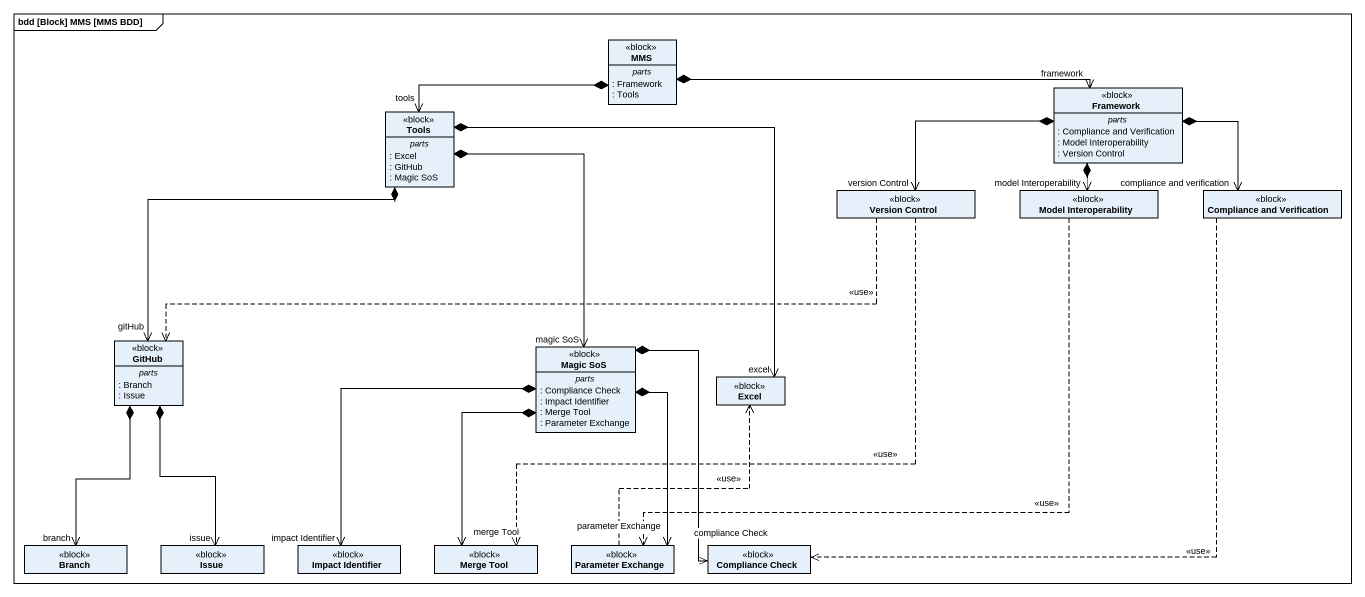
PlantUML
@startuml
mainframe bdd [Block] MMS [MMS BDD]
hide circle
hide empty members
class MMS <<block>> {
  -- parts --
  : Framework
  : Tools
}
class Framework <<block>> {
  -- parts --
  : Compliance and Verification
  : Model Interoperability
  : Version Control
}
class Tools <<block>> {
  -- parts --
  : Excel
  : GitHub
  : Magic SoS
}
class "Version Control" as Version_Control <<block>>
class "Model Interoperability" as Model_Interoperability <<block>>
class "Compliance and Verification" as Compliance_and_Verification <<block>>
class GitHub <<block>> {
  -- parts --
  : Branch
  : Issue
}
class "Magic SoS" as Magic_SoS <<block>> {
  -- parts --
  : Compliance Check
  : Impact Identifier
  : Merge Tool
  : Parameter Exchange
}
class Excel <<block>>
class Branch <<block>>
class Issue <<block>>
class "Impact Identifier" as Impact_Identifier <<block>>
class "Merge Tool" as Merge_Tool <<block>>
class "Parameter Exchange" as Parameter_Exchange <<block>>
class "Compliance Check" as Compliance_Check <<block>>
MMS *-right-> "framework" Framework
MMS *-left-> "tools" Tools
Framework *-left-> "version Control" Version_Control
Framework *--> "model Interoperability" Model_Interoperability
Framework *-right-> "compliance and verification" Compliance_and_Verification
Tools *--> "gitHub" GitHub
Tools *--> "magic SoS" Magic_SoS
Tools *--> "excel" Excel
Version_Control .left.> GitHub : <<use>>
Version_Control ..> Merge_Tool : <<use>>
Model_Interoperability ..> Parameter_Exchange : <<use>>
Compliance_and_Verification ..> Compliance_Check : <<use>>
GitHub *--> "branch" Branch
GitHub *--> "issue" Issue
Magic_SoS *--> "impact Identifier" Impact_Identifier
Magic_SoS *--> "merge Tool" Merge_Tool
Magic_SoS *--> "parameter Exchange" Parameter_Exchange
Magic_SoS *--> "compliance Check" Compliance_Check
Parameter_Exchange .up.> Excel : <<use>>
@enduml
